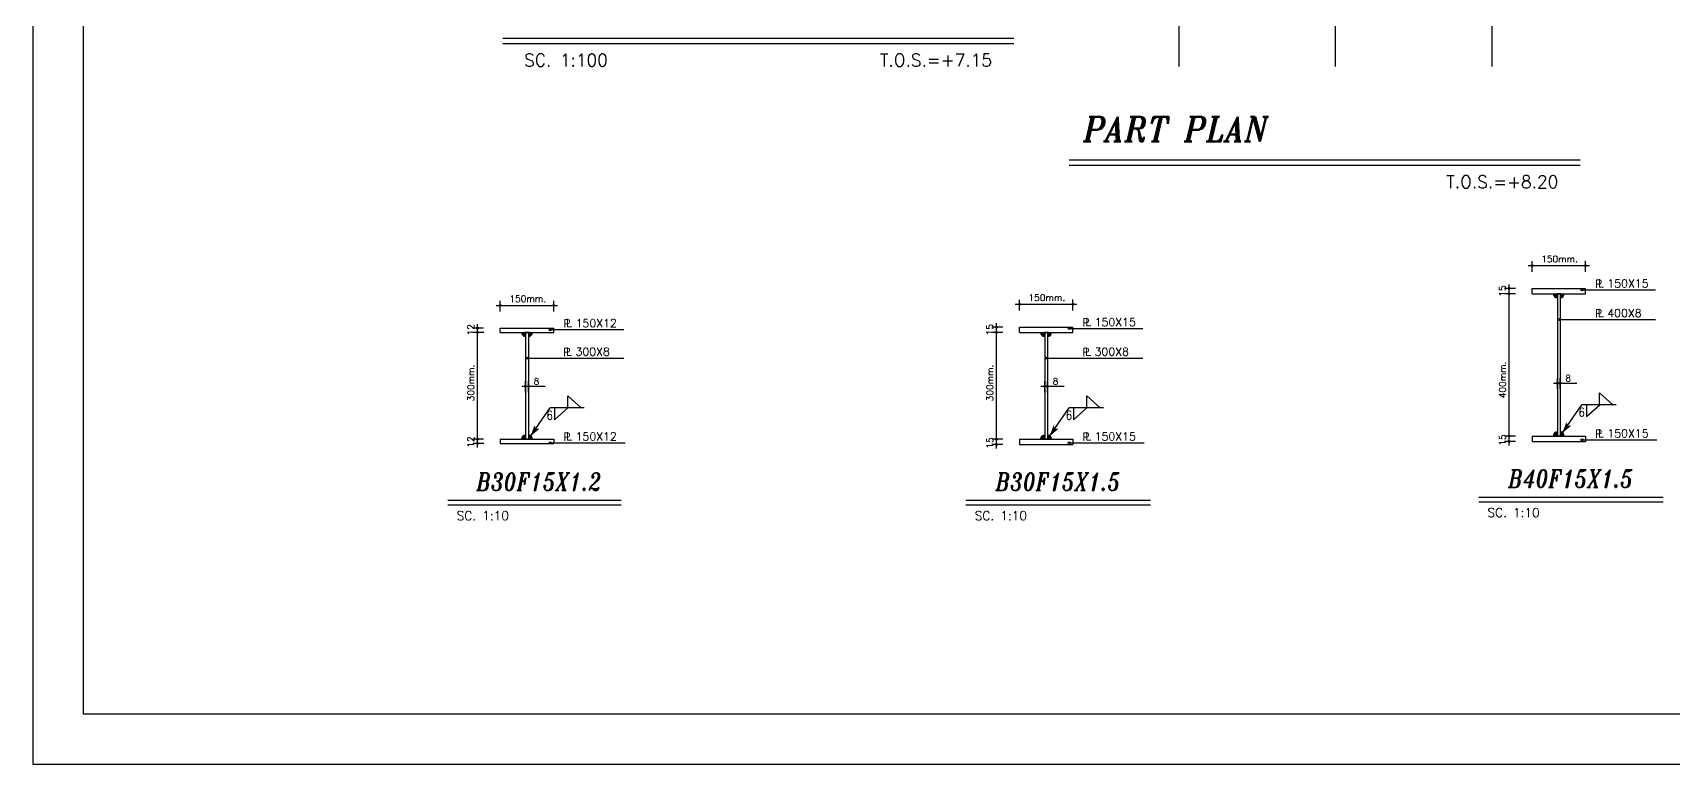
# Model space of a CAD drawing. Header units: inches. Extents: x 460503 to 460688, y 47570 to 48852.
# Drawn here: x 460506.05 to 460552.17, y 48364.17 to 48384.73 of the extents above; entities that cross this region are included whole.
import ezdxf

# ---------------------------------------------------------------- set-up
doc = ezdxf.new("R2010")
doc.units = ezdxf.units.IN
doc.header["$MEASUREMENT"] = 0
doc.linetypes.add('CENTER', pattern=[2, 1.25, -0.25, 0.25, -0.25])
doc.linetypes.add('HIDDEN', pattern=[0.375, 0.25, -0.125])
for name, color, linetype in [('1', 1, 'Continuous'), ('1R', 1, 'Continuous'), ('3', 3, 'HIDDEN'), ('3G', 3, 'Continuous'), ('4C', 4, 'Continuous'), ('6M', 6, 'Continuous'), ('7', 7, 'Continuous'), ('AXE', 1, 'CENTER'), ('DIM', 8, 'Continuous'), ('lateral brace', 5, 'Continuous'), ('Layer4', 118, 'Continuous'), ('TEXT-1', 3, 'Continuous')]:
    doc.layers.add(name, color=color, linetype=linetype)
doc.styles.add('ITALICT', font='italict')
doc.styles.add('ROMANS', font='ROMANS', dxfattribs={"width": 0.8})

msp = doc.modelspace()

# ---------------------------------------------------------------- hatches: boundary and pattern name
at = {"layer": 'TEXT-1'}
for points in [[(460548.90903087, 48377.27892015, -0.4142135624), (460548.79426855, 48377.39368247), (460548.90903087, 48377.39368247)], [(460548.98903087, 48377.27892015, 0.4142135624), (460549.10379319, 48377.39368247), (460548.98903087, 48377.39368247)], [(460519.89994583, 48376.19210998, -0.4142135624), (460519.78518351, 48376.3068723), (460519.89994583, 48376.3068723)], [(460519.97994583, 48376.19210998, 0.4142135624), (460520.09470816, 48376.3068723), (460519.97994583, 48376.3068723)], [(460534.49435504, 48376.19210998, -0.4142135624), (460534.37959272, 48376.3068723), (460534.49435504, 48376.3068723)], [(460534.57435504, 48376.19210998, 0.4142135624), (460534.68911737, 48376.3068723), (460534.57435504, 48376.3068723)], [(460548.90903087, 48373.5084448, 0.4142135624), (460548.79426855, 48373.39368247), (460548.90903087, 48373.39368247)], [(460548.98903087, 48373.5084448, -0.4142135624), (460549.10379319, 48373.39368247), (460548.98903087, 48373.39368247)], [(460519.89994583, 48373.42163462, 0.4142135624), (460519.78518351, 48373.3068723), (460519.89994583, 48373.3068723)], [(460519.97994583, 48373.42163462, -0.4142135624), (460520.09470816, 48373.3068723), (460519.97994583, 48373.3068723)], [(460534.49435504, 48373.42163462, 0.4142135624), (460534.37959272, 48373.3068723), (460534.49435504, 48373.3068723)], [(460534.57435504, 48373.42163462, -0.4142135624), (460534.68911737, 48373.3068723), (460534.57435504, 48373.3068723)]]:
    msp.add_hatch(color=256, dxfattribs=at).paths.add_polyline_path(points)

# ---------------------------------------------------------------- linework, layer by layer
at = {"layer": '1'}
msp.add_lwpolyline([(460507.46120186, 48365.59073114), (460588.72955203, 48365.59073114), (460588.72955203, 48422.22372777), (460507.46120186, 48422.22372777)], close=True, dxfattribs=at)
at = {"layer": '1R'}
for p, q in [((460548.08363181, 48378.18466908, -0.00499999), (460549.81035346, 48378.18466908, -0.00499999)), ((460548.19903087, 48378.0094215, -0.00499999), (460548.19903087, 48378.31309538, -0.00499999)), ((460549.69903087, 48378.01070581, -0.00499999), (460549.69903087, 48378.31437969, -0.00499999)), ((460547.55534066, 48373.12803604, -0.00499999), (460547.55534066, 48377.65500506, -0.00499999)), ((460519.18994583, 48376.89261133, -0.00499999), (460519.18994583, 48377.19628521, -0.00499999)), ((460520.68994583, 48376.89389563, -0.00499999), (460520.68994583, 48377.19756951, -0.00499999)), ((460533.78435504, 48376.92261133, -0.00499999), (460533.78435504, 48377.22628521, -0.00499999)), ((460535.28435504, 48376.92389563, -0.00499999), (460535.28435504, 48377.22756951, -0.00499999)), ((460547.72930393, 48377.54368247, -0.00499999), (460547.42563005, 48377.54368247, -0.00499999)), ((460547.73058824, 48377.39368247, -0.00499999), (460547.42691436, 48377.39368247, -0.00499999)), ((460549.60176197, 48377.50130657, -0.00499999), (460551.66741012, 48377.50130657, -0.00499999)), ((460519.07454677, 48377.06785891, -0.00499999), (460520.80126842, 48377.06785891, -0.00499999)), ((460533.66895598, 48377.09785891, -0.00499999), (460535.39567763, 48377.09785891, -0.00499999)), ((460518.7202189, 48376.4268723, -0.00499999), (460518.41654502, 48376.4268723, -0.00499999)), ((460518.7215032, 48376.3068723, -0.00499999), (460518.41782932, 48376.3068723, -0.00499999)), ((460518.54625562, 48373.07122586, -0.00499999), (460518.54625562, 48376.53819489, -0.00499999)), ((460520.59267693, 48376.3844964, -0.00499999), (460522.65832508, 48376.3844964, -0.00499999)), ((460533.31462811, 48376.4568723, -0.00499999), (460533.01095423, 48376.4568723, -0.00499999)), ((460533.31591241, 48376.3068723, -0.00499999), (460533.01223853, 48376.3068723, -0.00499999)), ((460533.14066483, 48373.04122586, -0.00499999), (460533.14066483, 48376.56819489, -0.00499999)), ((460535.18708614, 48376.4144964, -0.00499999), (460537.25273429, 48376.4144964, -0.00499999)), ((460548.95064913, 48376.67133391, -0.00499999), (460551.66741012, 48376.67133391, -0.00499999)), ((460519.94156409, 48375.58452373, -0.00499999), (460522.65832508, 48375.58452373, -0.00499999)), ((460534.5359733, 48375.58452373, -0.00499999), (460537.25273429, 48375.58452373, -0.00499999)), ((460519.89994583, 48374.6296597, -0.00499999), (460519.89994583, 48374.93333358, -0.00499999)), ((460519.97994583, 48374.630944, -0.00499999), (460519.97994583, 48374.93461788, -0.00499999)), ((460534.49435504, 48374.6296597, -0.00499999), (460534.49435504, 48374.93333358, -0.00499999)), ((460534.57435504, 48374.630944, -0.00499999), (460534.57435504, 48374.93461788, -0.00499999)), ((460548.804897, 48374.88054168, -0.00499999), (460549.45921512, 48374.88054168, -0.00499999)), ((460548.90903087, 48374.71646987, -0.00499999), (460548.90903087, 48375.02014375, -0.00499999)), ((460548.98903087, 48374.71775418, -0.00499999), (460548.98903087, 48375.02142806, -0.00499999)), ((460519.79581197, 48374.79373151, -0.00499999), (460520.45013008, 48374.79373151, -0.00499999)), ((460534.39022118, 48374.79373151, -0.00499999), (460535.04453929, 48374.79373151, -0.00499999)), ((460520.03813329, 48373.38802152, -0.00499999), (460520.58964134, 48374.18894917, -0.00499999)), ((460521.55036332, 48374.18894917, -0.00499999), (460520.58964134, 48374.18894917, -0.00499999)), ((460534.6325425, 48373.38802152, -0.00499999), (460535.18405055, 48374.18894917, -0.00499999)), ((460536.14477253, 48374.18894917, -0.00499999), (460535.18405055, 48374.18894917, -0.00499999)), ((460549.04721833, 48373.47483169, -0.00499999), (460549.59872637, 48374.27575934, -0.00499999)), ((460550.55944835, 48374.27575934, -0.00499999), (460549.59872637, 48374.27575934, -0.00499999)), ((460518.7202189, 48373.3068723, -0.00499999), (460518.41654502, 48373.3068723, -0.00499999)), ((460518.7215032, 48373.1868723, -0.00499999), (460518.41782932, 48373.1868723, -0.00499999)), ((460520.59267693, 48373.20105335, -0.00499999), (460522.6972153, 48373.20105335, -0.00499999)), ((460533.31462811, 48373.3068723, -0.00499999), (460533.01095423, 48373.3068723, -0.00499999)), ((460533.31591241, 48373.1568723, -0.00499999), (460533.01223853, 48373.1568723, -0.00499999)), ((460535.18708614, 48373.20105335, -0.00499999), (460537.29162451, 48373.20105335, -0.00499999)), ((460547.72930393, 48373.39368247, -0.00499999), (460547.42563005, 48373.39368247, -0.00499999)), ((460547.73058824, 48373.24368247, -0.00499999), (460547.42691436, 48373.24368247, -0.00499999)), ((460549.60176197, 48373.28786352, -0.00499999), (460551.70630033, 48373.28786352, -0.00499999))]:
    msp.add_line(p, q, dxfattribs=at)
at = {"layer": '3'}
for points in [[(460520.03813329, 48373.38802152, -0.00499999), (460520.18510826, 48373.59913372, -0.00499999), (460520.14834832, 48373.69344706, -0.00499999)], [(460520.03813329, 48373.38802152, -0.00499999), (460520.18510826, 48373.59913372, -0.00499999), (460520.28631732, 48373.59739392, -0.00499999)], [(460534.6325425, 48373.38802152, -0.00499999), (460534.77951747, 48373.59913372, -0.00499999), (460534.74275753, 48373.69344706, -0.00499999)], [(460534.6325425, 48373.38802152, -0.00499999), (460534.77951747, 48373.59913372, -0.00499999), (460534.88072653, 48373.59739392, -0.00499999)], [(460549.04721833, 48373.47483169, -0.00499999), (460549.1941933, 48373.68594389, -0.00499999), (460549.15743336, 48373.78025723, -0.00499999)], [(460549.04721833, 48373.47483169, -0.00499999), (460549.1941933, 48373.68594389, -0.00499999), (460549.29540235, 48373.68420409, -0.00499999)]]:
    msp.add_solid(points, dxfattribs=at)
at = {"layer": '3G', "linetype": 'ByBlock'}
for p, q in [((460519.25860322, 48384.42442131), (460533.62431796, 48384.42442131)), ((460535.18177325, 48381.00500278), (460549.54748798, 48381.00500278))]:
    msp.add_line(p, q, dxfattribs=at)
at = {"layer": '3G'}
for p, q in [((460519.27142418, 48384.42442131), (460533.62431796, 48384.42442131)), ((460535.19459421, 48381.00500278), (460549.54748798, 48381.00500278)), ((460548.19903087, 48377.54368247, -0.00499999), (460549.69903087, 48377.54368247, -0.00499999)), ((460548.19903087, 48377.39368247, -0.00499999), (460548.19903087, 48377.54368247, -0.00499999)), ((460548.19903087, 48377.39368247, -0.00499999), (460549.69903087, 48377.39368247, -0.00499999)), ((460548.87881228, 48377.39368247, -0.00499999), (460548.95881228, 48377.39368247, -0.00499999)), ((460548.97170423, 48377.39368247, -0.00499999), (460548.89170423, 48377.39368247, -0.00499999)), ((460548.90462313, 48377.39368247, -0.00499999), (460548.98462313, 48377.39368247, -0.00499999)), ((460548.90903087, 48377.39368247, -0.00499999), (460548.90903087, 48373.39368247, -0.00499999)), ((460548.99751509, 48377.39368247, -0.00499999), (460548.91751509, 48377.39368247, -0.00499999)), ((460548.92635751, 48377.39368247, -0.00499999), (460549.00635751, 48377.39368247, -0.00499999)), ((460549.01924946, 48377.39368247, -0.00499999), (460548.93924946, 48377.39368247, -0.00499999)), ((460548.98903087, 48377.39368247, -0.00499999), (460548.98903087, 48373.39368247, -0.00499999)), ((460549.69903087, 48377.39368247, -0.00499999), (460549.69903087, 48377.54368247, -0.00499999)), ((460519.18994583, 48376.4268723, -0.00499999), (460520.68994583, 48376.4268723, -0.00499999)), ((460519.18994583, 48376.3068723, -0.00499999), (460519.18994583, 48376.4268723, -0.00499999)), ((460519.18994583, 48376.3068723, -0.00499999), (460520.68994583, 48376.3068723, -0.00499999)), ((460519.86972724, 48376.3068723, -0.00499999), (460519.94972724, 48376.3068723, -0.00499999)), ((460519.9626192, 48376.3068723, -0.00499999), (460519.8826192, 48376.3068723, -0.00499999)), ((460519.8955381, 48376.3068723, -0.00499999), (460519.9755381, 48376.3068723, -0.00499999)), ((460519.89994583, 48376.3068723, -0.00499999), (460519.89994583, 48373.3068723, -0.00499999)), ((460519.98843005, 48376.3068723, -0.00499999), (460519.90843005, 48376.3068723, -0.00499999)), ((460519.91727247, 48376.3068723, -0.00499999), (460519.99727247, 48376.3068723, -0.00499999)), ((460520.01016443, 48376.3068723, -0.00499999), (460519.93016443, 48376.3068723, -0.00499999)), ((460519.97994583, 48376.3068723, -0.00499999), (460519.97994583, 48373.3068723, -0.00499999)), ((460520.68994583, 48376.3068723, -0.00499999), (460520.68994583, 48376.4268723, -0.00499999)), ((460533.78435504, 48376.4568723, -0.00499999), (460535.28435504, 48376.4568723, -0.00499999)), ((460533.78435504, 48376.3068723, -0.00499999), (460533.78435504, 48376.4568723, -0.00499999)), ((460533.78435504, 48376.3068723, -0.00499999), (460535.28435504, 48376.3068723, -0.00499999)), ((460534.46413645, 48376.3068723, -0.00499999), (460534.54413645, 48376.3068723, -0.00499999)), ((460534.55702841, 48376.3068723, -0.00499999), (460534.47702841, 48376.3068723, -0.00499999)), ((460534.48994731, 48376.3068723, -0.00499999), (460534.56994731, 48376.3068723, -0.00499999)), ((460534.49435504, 48376.3068723, -0.00499999), (460534.49435504, 48373.3068723, -0.00499999)), ((460534.58283926, 48376.3068723, -0.00499999), (460534.50283926, 48376.3068723, -0.00499999)), ((460534.51168168, 48376.3068723, -0.00499999), (460534.59168168, 48376.3068723, -0.00499999)), ((460534.60457364, 48376.3068723, -0.00499999), (460534.52457364, 48376.3068723, -0.00499999)), ((460534.57435504, 48376.3068723, -0.00499999), (460534.57435504, 48373.3068723, -0.00499999)), ((460535.28435504, 48376.3068723, -0.00499999), (460535.28435504, 48376.4568723, -0.00499999)), ((460521.08830921, 48374.52308203, -0.00499999), (460521.46301173, 48374.18807684, -0.00499999)), ((460521.08830921, 48374.18807684, -0.00499999), (460521.08830921, 48374.52308203, -0.00499999)), ((460535.68271842, 48374.52308203, -0.00499999), (460536.05742094, 48374.18807684, -0.00499999)), ((460535.68271842, 48374.18807684, -0.00499999), (460535.68271842, 48374.52308203, -0.00499999)), ((460550.09739425, 48374.60989221, -0.00499999), (460550.47209677, 48374.27488701, -0.00499999)), ((460550.09739425, 48374.27488701, -0.00499999), (460550.09739425, 48374.60989221, -0.00499999)), ((460520.71458238, 48374.1898215, -0.00499999), (460520.71458238, 48373.85481631, -0.00499999)), ((460520.71458238, 48373.85481631, -0.00499999), (460521.08928491, 48374.1898215, -0.00499999)), ((460535.30899159, 48374.1898215, -0.00499999), (460535.30899159, 48373.85481631, -0.00499999)), ((460535.30899159, 48373.85481631, -0.00499999), (460535.68369412, 48374.1898215, -0.00499999)), ((460549.72366742, 48374.27663167, -0.00499999), (460549.72366742, 48373.94162648, -0.00499999)), ((460549.72366742, 48373.94162648, -0.00499999), (460550.09836994, 48374.27663167, -0.00499999)), ((460519.18994583, 48373.3068723, -0.00499999), (460520.68994583, 48373.3068723, -0.00499999)), ((460519.18994583, 48373.3068723, -0.00499999), (460519.18994583, 48373.1868723, -0.00499999)), ((460519.18994583, 48373.1868723, -0.00499999), (460520.68994583, 48373.1868723, -0.00499999)), ((460519.9626192, 48373.3068723, -0.00499999), (460519.8826192, 48373.3068723, -0.00499999)), ((460519.90472724, 48373.3068723, -0.00499999), (460519.98472724, 48373.3068723, -0.00499999)), ((460519.91727247, 48373.3068723, -0.00499999), (460519.99727247, 48373.3068723, -0.00499999)), ((460520.01016443, 48373.3068723, -0.00499999), (460519.93016443, 48373.3068723, -0.00499999)), ((460520.68994583, 48373.3068723, -0.00499999), (460520.68994583, 48373.1868723, -0.00499999)), ((460533.78435504, 48373.3068723, -0.00499999), (460535.28435504, 48373.3068723, -0.00499999)), ((460533.78435504, 48373.3068723, -0.00499999), (460533.78435504, 48373.1568723, -0.00499999)), ((460533.78435504, 48373.1568723, -0.00499999), (460535.28435504, 48373.1568723, -0.00499999)), ((460534.55702841, 48373.3068723, -0.00499999), (460534.47702841, 48373.3068723, -0.00499999)), ((460534.49913645, 48373.3068723, -0.00499999), (460534.57913645, 48373.3068723, -0.00499999)), ((460534.51168168, 48373.3068723, -0.00499999), (460534.59168168, 48373.3068723, -0.00499999)), ((460534.60457364, 48373.3068723, -0.00499999), (460534.52457364, 48373.3068723, -0.00499999)), ((460535.28435504, 48373.3068723, -0.00499999), (460535.28435504, 48373.1568723, -0.00499999)), ((460548.19903087, 48373.39368247, -0.00499999), (460549.69903087, 48373.39368247, -0.00499999)), ((460548.19903087, 48373.39368247, -0.00499999), (460548.19903087, 48373.24368247, -0.00499999)), ((460548.19903087, 48373.24368247, -0.00499999), (460549.69903087, 48373.24368247, -0.00499999)), ((460548.97170423, 48373.39368247, -0.00499999), (460548.89170423, 48373.39368247, -0.00499999)), ((460548.91381228, 48373.39368247, -0.00499999), (460548.99381228, 48373.39368247, -0.00499999)), ((460548.92635751, 48373.39368247, -0.00499999), (460549.00635751, 48373.39368247, -0.00499999)), ((460549.01924946, 48373.39368247, -0.00499999), (460548.93924946, 48373.39368247, -0.00499999)), ((460549.69903087, 48373.39368247, -0.00499999), (460549.69903087, 48373.24368247, -0.00499999)), ((460546.69709725, 48371.68120191, -0.00499999), (460551.88514578, 48371.68120191, -0.00499999)), ((460517.71520481, 48371.59439174, -0.00499999), (460522.58290308, 48371.59439174, -0.00499999)), ((460517.71520481, 48371.45997835, -0.00499999), (460522.58290308, 48371.45997835, -0.00499999)), ((460532.28242143, 48371.59439174, -0.00499999), (460537.47046995, 48371.59439174, -0.00499999)), ((460532.28242143, 48371.45997835, -0.00499999), (460537.47046995, 48371.45997835, -0.00499999)), ((460546.69709725, 48371.54678852, -0.00499999), (460551.88514578, 48371.54678852, -0.00499999))]:
    msp.add_line(p, q, dxfattribs=at)
for centre, start, end in [((460548.90903087, 48377.39368247, -0.00499999), 180, 270), ((460548.90903087, 48377.39368247, -0.00499999), 180, 270), ((460548.98903087, 48377.39368247, -0.00499999), 270, 0), ((460548.98903087, 48377.39368247, -0.00499999), 270, 0), ((460519.89994583, 48376.3068723, -0.00499999), 180, 270), ((460519.89994583, 48376.3068723, -0.00499999), 180, 270), ((460519.97994583, 48376.3068723, -0.00499999), 270, 0), ((460519.97994583, 48376.3068723, -0.00499999), 270, 0), ((460534.49435504, 48376.3068723, -0.00499999), 180, 270), ((460534.49435504, 48376.3068723, -0.00499999), 180, 270), ((460534.57435504, 48376.3068723, -0.00499999), 270, 0), ((460534.57435504, 48376.3068723, -0.00499999), 270, 0), ((460548.90903087, 48373.39368247, -0.00499999), 90, 180), ((460548.98903087, 48373.39368247, -0.00499999), 0, 90), ((460519.89994583, 48373.3068723, -0.00499999), 90, 180), ((460519.97994583, 48373.3068723, -0.00499999), 0, 90), ((460534.49435504, 48373.3068723, -0.00499999), 90, 180), ((460534.57435504, 48373.3068723, -0.00499999), 0, 90)]:
    msp.add_arc(centre, 0.11476232, start, end, dxfattribs=at)
at = {"layer": '6M', "color": 4}
for p, q in [((460519.25860322, 48384.57498844), (460533.62431796, 48384.57498844)), ((460535.18177325, 48381.15556991), (460549.54748798, 48381.15556991))]:
    msp.add_line(p, q, dxfattribs=at)
at = {"layer": '7'}
for centre, radius in [((460548.19903087, 48378.18466908, -0.00499999), 0.02443679), ((460549.69903087, 48378.18466908, -0.00499999), 0.02443679), ((460547.55534066, 48377.54368247, -0.00499999), 0.02443679), ((460547.55534066, 48377.39368247, -0.00499999), 0.02443679), ((460549.60176197, 48377.50130657, -0.00499999), 0.02909142), ((460519.18994583, 48377.06785891, -0.00499999), 0.02443679), ((460520.68994583, 48377.06785891, -0.00499999), 0.02443679), ((460533.78435504, 48377.09785891, -0.00499999), 0.02443679), ((460535.28435504, 48377.09785891, -0.00499999), 0.02443679), ((460548.95064913, 48376.67133391, -0.00499999), 0.02909142), ((460518.54625562, 48376.4268723, -0.00499999), 0.02443679), ((460518.54625562, 48376.3068723, -0.00499999), 0.02443679), ((460520.59267693, 48376.3844964, -0.00499999), 0.02909142), ((460533.14066483, 48376.4568723, -0.00499999), 0.02443679), ((460533.14066483, 48376.3068723, -0.00499999), 0.02443679), ((460535.18708614, 48376.4144964, -0.00499999), 0.02909142), ((460519.94156409, 48375.58452373, -0.00499999), 0.02909142), ((460534.5359733, 48375.58452373, -0.00499999), 0.02909142), ((460548.90903087, 48374.88054168, -0.00499999), 0.02443679), ((460548.98903087, 48374.88054168, -0.00499999), 0.02443679), ((460519.89994583, 48374.79373151, -0.00499999), 0.02443679), ((460519.97994583, 48374.79373151, -0.00499999), 0.02443679), ((460534.49435504, 48374.79373151, -0.00499999), 0.02443679), ((460534.57435504, 48374.79373151, -0.00499999), 0.02443679), ((460518.54625562, 48373.3068723, -0.00499999), 0.02443679), ((460518.54625562, 48373.1868723, -0.00499999), 0.02443679), ((460520.59267693, 48373.20105335, -0.00499999), 0.02909142), ((460533.14066483, 48373.3068723, -0.00499999), 0.02443679), ((460533.14066483, 48373.1568723, -0.00499999), 0.02443679), ((460535.18708614, 48373.20105335, -0.00499999), 0.02909142), ((460547.55534066, 48373.39368247, -0.00499999), 0.02443679), ((460547.55534066, 48373.24368247, -0.00499999), 0.02443679), ((460549.60176197, 48373.28786352, -0.00499999), 0.02909142)]:
    msp.add_circle(centre, radius, dxfattribs=at)
at = {"layer": 'AXE'}
for p, q in [((460538.2726922, 48383.77468887), (460538.2726922, 48393.09419646)), ((460542.6726922, 48383.77468887), (460542.6726922, 48393.09419646)), ((460547.0726922, 48383.77468887), (460547.0726922, 48393.09419646))]:
    msp.add_line(p, q, dxfattribs=at)
at = {"layer": 'DIM'}
msp.add_lwpolyline([(460506.04537694, 48364.17490622), (460590.14537694, 48364.17490622), (460590.14537694, 48423.63955269), (460506.04537694, 48423.63955269)], close=True, dxfattribs=at)
at = {"layer": 'lateral brace'}
msp.add_lwpolyline([(460506.04537694, 48364.17490622), (460590.14537694, 48364.17490622), (460590.14537694, 48423.63955269), (460506.04537694, 48423.63955269)], close=True, dxfattribs=at)
at = {"layer": 'Layer4'}
msp.add_lwpolyline([(460590.14537694, 48423.63955269), (460506.04537694, 48423.63955269), (460506.04537694, 48364.17490622), (460590.14537694, 48364.17490622)], close=True, dxfattribs=at)

# ---------------------------------------------------------------- texts
at = {"layer": '3G', "style": 'ROMANS'}
for s, height, p in [('SC. 1:100', 0.35, (460519.85801446, 48383.78363294)), ('T.O.S.=+7.15', 0.35, (460529.86268696, 48383.78363294)), ('T.O.S.=+8.20', 0.3499999999, (460545.78585698, 48380.36421441)), ('150mm.', 0.1848, (460548.45597005, 48378.27804445, -0.00499999)), ('P', 0.225, (460549.97065142, 48377.55985198, -0.00499999)), ('L', 0.225, (460550.05329038, 48377.57758691, -0.00499999)), ('150X15', 0.225, (460550.3162197, 48377.56968007, -0.00499999)), ('150mm.', 0.1848, (460519.44688501, 48377.16123427, -0.00499999)), ('150mm.', 0.1848, (460534.04129422, 48377.19123427, -0.00499999)), ('P', 0.225, (460535.5559756, 48376.4730418, -0.00499999)), ('L', 0.225, (460535.63861455, 48376.49077674, -0.00499999)), ('150X15', 0.225, (460535.90154388, 48376.48286989, -0.00499999)), ('P', 0.225, (460549.96752392, 48376.72987931, -0.00499999)), ('L', 0.225, (460550.05016287, 48376.74761424, -0.00499999)), ('400X8', 0.225, (460550.31309219, 48376.7397074, -0.00499999)), ('P', 0.225, (460520.96156639, 48376.4430418, -0.00499999)), ('L', 0.225, (460521.04420534, 48376.46077674, -0.00499999)), ('150X12', 0.225, (460521.30713467, 48376.45286989, -0.00499999)), ('P', 0.225, (460520.95843888, 48375.64306914, -0.00499999)), ('L', 0.225, (460521.04107783, 48375.66080407, -0.00499999)), ('300X8', 0.225, (460521.30400716, 48375.65289723, -0.00499999)), ('P', 0.225, (460535.55284809, 48375.64306914, -0.00499999)), ('L', 0.225, (460535.63548704, 48375.66080407, -0.00499999)), ('300X8', 0.225, (460535.89841637, 48375.65289723, -0.00499999)), ('8', 0.1848, (460520.12581975, 48374.83949129, -0.00499999)), ('8', 0.1848, (460534.72022896, 48374.83949129, -0.00499999)), ('8', 0.1848, (460549.13490479, 48374.92630146, -0.00499999)), ('P', 0.225, (460520.96156639, 48373.25959875, -0.00499999)), ('L', 0.225, (460521.04420534, 48373.27733369, -0.00499999)), ('150X12', 0.225, (460521.30713467, 48373.26942684, -0.00499999)), ('P', 0.225, (460535.5559756, 48373.25959875, -0.00499999)), ('L', 0.225, (460535.63861455, 48373.27733369, -0.00499999)), ('150X15', 0.225, (460535.90154388, 48373.26942684, -0.00499999)), ('P', 0.225, (460549.97065142, 48373.34640892, -0.00499999)), ('L', 0.225, (460550.05329038, 48373.36414386, -0.00499999)), ('150X15', 0.225, (460550.3162197, 48373.35623701, -0.00499999)), ('SC. 1:10', 0.249999993, (460517.96251492, 48371.03235697, -0.00499999)), ('SC. 1:10', 0.249999993, (460532.52973154, 48371.03235697, -0.00499999)), ('SC. 1:10', 0.249999993, (460546.94440737, 48371.11916714, -0.00499999))]:
    msp.add_text(s, height=height, dxfattribs=at).set_placement(p)
for s, p in [('15', (460547.46196529, 48377.30978294, -0.00499999)), ('12', (460518.45288025, 48376.22297276, -0.00499999)), ('15', (460533.04728946, 48376.22297276, -0.00499999)), ('300mm.', (460518.45288025, 48374.37165427, -0.00499999)), ('300mm.', (460533.04728946, 48374.37165427, -0.00499999)), ('400mm.', (460547.46196529, 48374.45846444, -0.00499999)), ('12', (460518.45288025, 48373.06932463, -0.00499999)), ('15', (460533.04728946, 48373.03932463, -0.00499999)), ('15', (460547.46196529, 48373.1261348, -0.00499999))]:
    msp.add_text(s, height=0.1848, rotation=90, dxfattribs=at).set_placement(p)
at = {"layer": '3G', "style": 'ROMANS', "width": 0.8}
for p in [(460520.49526571, 48373.85370852, -0.00499999), (460535.08967492, 48373.85370852, -0.00499999), (460549.50435075, 48373.9405187, -0.00499999)]:
    msp.add_text('6', height=0.25, dxfattribs=at).set_placement(p)
at = {"layer": '4C', "style": 'ITALICT'}
for s, height, width, p in [('PART PLAN ', 0.7, 0.9, (460535.57902686, 48381.66833566)), ('B30F15X1.2', 0.5, 0.8, (460518.51860933, 48371.86140338, -0.00499999)), ('B30F15X1.5', 0.5, 0.8, (460533.11301854, 48371.86140338, -0.00499999)), ('B40F15X1.5', 0.5, 0.8, (460547.52769437, 48371.94821356, -0.00499999))]:
    msp.add_text(s, height=height, dxfattribs=dict(at, width=width)).set_placement(p)

doc.saveas('drawing.dxf')
